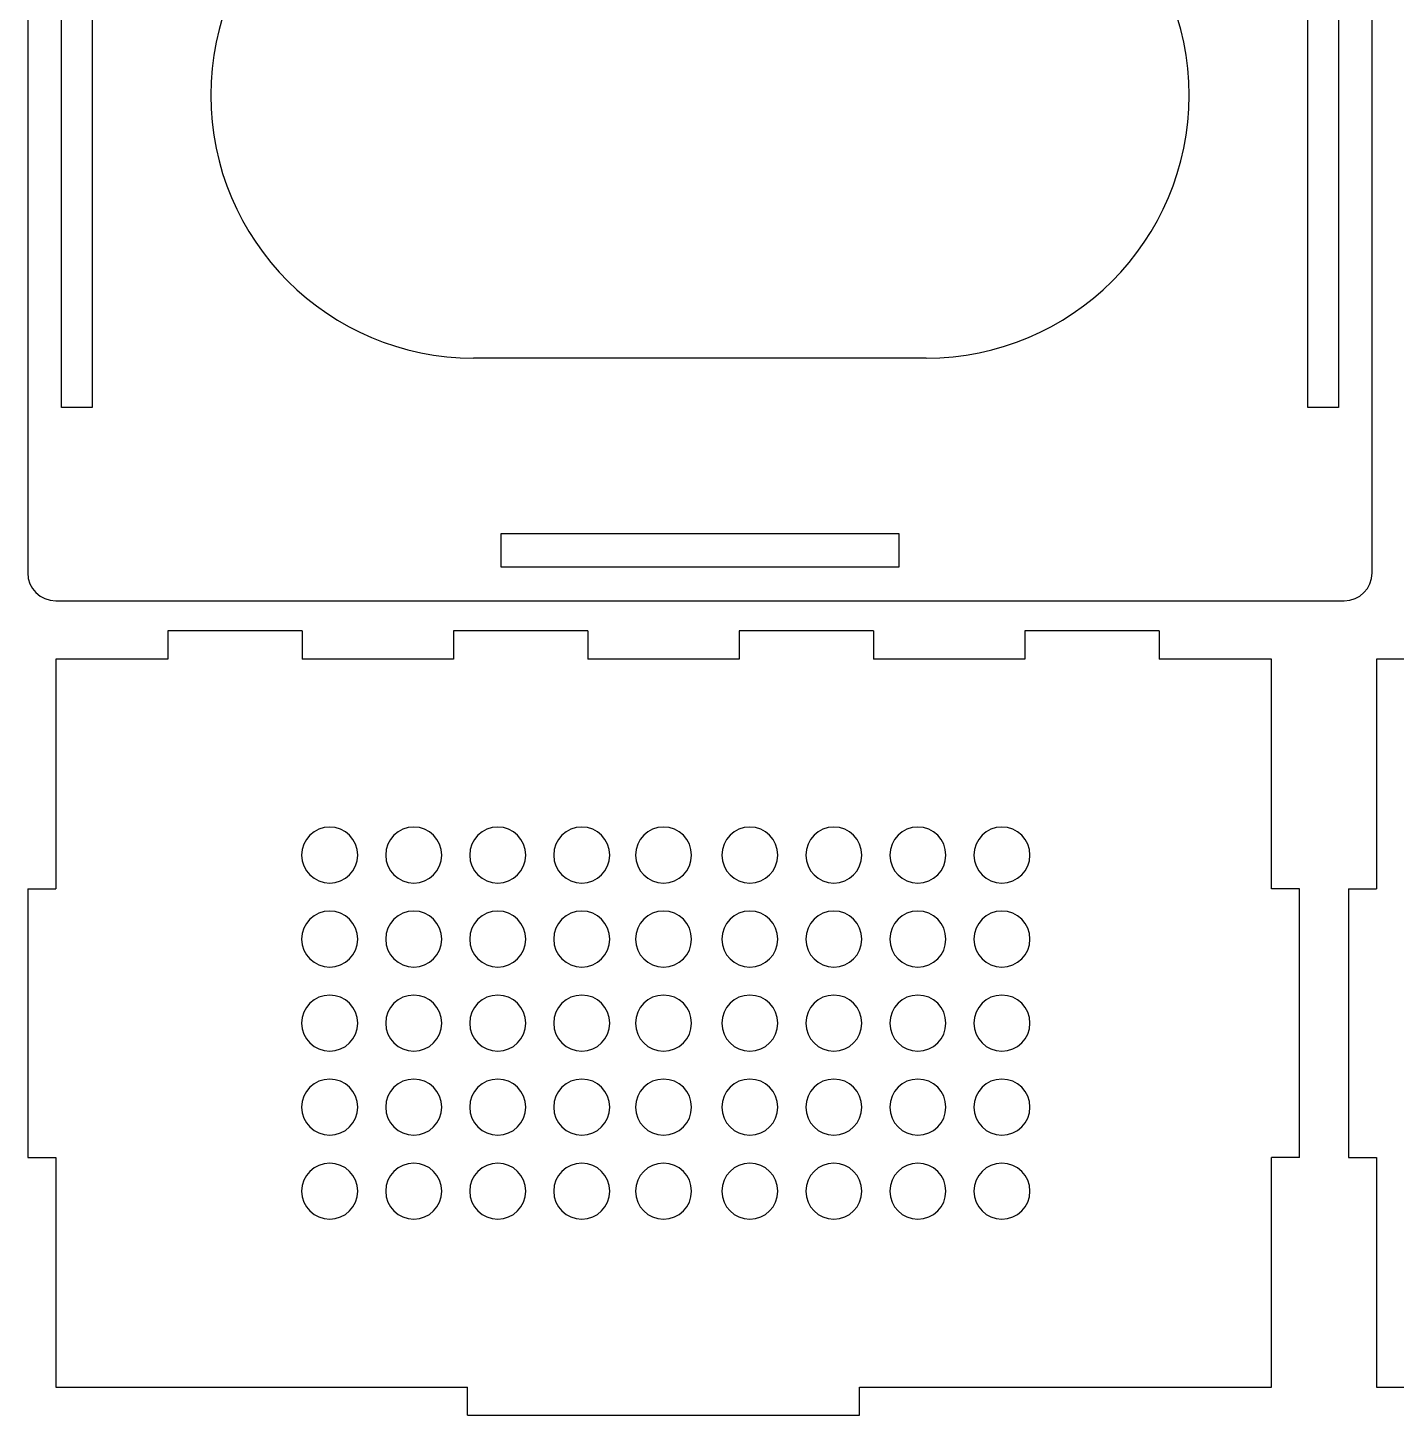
# Model space of a CAD drawing. Header units: millimetres. Extents: x -19 to 1971, y -336 to 654.
# Drawn here: x 939.5 to 1183.8, y 158.4 to 406.1 of the extents above; entities that cross this region are included whole.
import ezdxf

# ---------------------------------------------------------------- set-up
doc = ezdxf.new("R2010")
doc.units = ezdxf.units.MM
doc.header["$MEASUREMENT"] = 0
doc.layers.add('Layer 1', color=7, linetype='Continuous')

# ---------------------------------------------------------------- blocks, each defined once
blk = doc.blocks.new('block 4')
at = {"layer": 'Layer 1', "color": 7, "lineweight": 25, "true_color": 0xffffff}
blk.add_open_spline([(1078.42, 228.44), (1078.42, 231.2), (1080.66, 233.44), (1083.42, 233.44), (1086.19, 233.44), (1088.42, 231.2), (1088.42, 228.44), (1088.42, 225.67), (1086.19, 223.44), (1083.42, 223.44), (1080.66, 223.44), (1078.42, 225.67), (1078.42, 228.44), (1078.42, 228.44), (1078.42, 228.44), (1078.42, 228.44)], degree=3, knots=[0, 0, 0, 0, 1, 1, 1, 2, 2, 2, 3, 3, 3, 4, 4, 4, 5, 5, 5, 5], dxfattribs=at)
blk = doc.blocks.new('block 5')
at = {"layer": 'Layer 1', "color": 7, "lineweight": 25, "true_color": 0xffffff}
blk.add_open_spline([(1063.42, 228.44), (1063.42, 231.2), (1065.66, 233.44), (1068.42, 233.44), (1071.19, 233.44), (1073.42, 231.2), (1073.42, 228.44), (1073.42, 225.67), (1071.19, 223.44), (1068.42, 223.44), (1065.66, 223.44), (1063.42, 225.67), (1063.42, 228.44), (1063.42, 228.44), (1063.42, 228.44), (1063.42, 228.44)], degree=3, knots=[0, 0, 0, 0, 1, 1, 1, 2, 2, 2, 3, 3, 3, 4, 4, 4, 5, 5, 5, 5], dxfattribs=at)
blk = doc.blocks.new('block 6')
at = {"layer": 'Layer 1', "color": 7, "lineweight": 25, "true_color": 0xffffff}
blk.add_open_spline([(1048.02, 228.44), (1048.02, 231.2), (1050.26, 233.44), (1053.02, 233.44), (1055.78, 233.44), (1058.02, 231.2), (1058.02, 228.44), (1058.02, 225.67), (1055.78, 223.44), (1053.02, 223.44), (1050.26, 223.44), (1048.02, 225.67), (1048.02, 228.44), (1048.02, 228.44), (1048.02, 228.44), (1048.02, 228.44)], degree=3, knots=[0, 0, 0, 0, 1, 1, 1, 2, 2, 2, 3, 3, 3, 4, 4, 4, 5, 5, 5, 5], dxfattribs=at)
blk = doc.blocks.new('block 7')
at = {"layer": 'Layer 1', "color": 7, "lineweight": 25, "true_color": 0xffffff}
blk.add_open_spline([(1033.42, 228.44), (1033.42, 231.2), (1035.66, 233.44), (1038.42, 233.44), (1041.19, 233.44), (1043.42, 231.2), (1043.42, 228.44), (1043.42, 225.67), (1041.19, 223.44), (1038.42, 223.44), (1035.66, 223.44), (1033.42, 225.67), (1033.42, 228.44), (1033.42, 228.44), (1033.42, 228.44), (1033.42, 228.44)], degree=3, knots=[0, 0, 0, 0, 1, 1, 1, 2, 2, 2, 3, 3, 3, 4, 4, 4, 5, 5, 5, 5], dxfattribs=at)
blk = doc.blocks.new('block 8')
at = {"layer": 'Layer 1', "color": 7, "lineweight": 25, "true_color": 0xffffff}
blk.add_open_spline([(1108.42, 213.44), (1108.42, 216.2), (1110.66, 218.44), (1113.42, 218.44), (1116.19, 218.44), (1118.42, 216.2), (1118.42, 213.44), (1118.42, 210.67), (1116.19, 208.44), (1113.42, 208.44), (1110.66, 208.44), (1108.42, 210.67), (1108.42, 213.44), (1108.42, 213.44), (1108.42, 213.44), (1108.42, 213.44)], degree=3, knots=[0, 0, 0, 0, 1, 1, 1, 2, 2, 2, 3, 3, 3, 4, 4, 4, 5, 5, 5, 5], dxfattribs=at)
blk = doc.blocks.new('block 9')
at = {"layer": 'Layer 1', "color": 7, "lineweight": 25, "true_color": 0xffffff}
blk.add_open_spline([(988.42, 228.44), (988.42, 231.2), (990.66, 233.44), (993.42, 233.44), (996.19, 233.44), (998.42, 231.2), (998.42, 228.44), (998.42, 225.67), (996.19, 223.44), (993.42, 223.44), (990.66, 223.44), (988.42, 225.67), (988.42, 228.44), (988.42, 228.44), (988.42, 228.44), (988.42, 228.44)], degree=3, knots=[0, 0, 0, 0, 1, 1, 1, 2, 2, 2, 3, 3, 3, 4, 4, 4, 5, 5, 5, 5], dxfattribs=at)
blk = doc.blocks.new('block 10')
at = {"layer": 'Layer 1', "color": 7, "lineweight": 25, "true_color": 0xffffff}
blk.add_open_spline([(1003.42, 228.44), (1003.42, 231.2), (1005.66, 233.44), (1008.42, 233.44), (1011.19, 233.44), (1013.42, 231.2), (1013.42, 228.44), (1013.42, 225.67), (1011.19, 223.44), (1008.42, 223.44), (1005.66, 223.44), (1003.42, 225.67), (1003.42, 228.44), (1003.42, 228.44), (1003.42, 228.44), (1003.42, 228.44)], degree=3, knots=[0, 0, 0, 0, 1, 1, 1, 2, 2, 2, 3, 3, 3, 4, 4, 4, 5, 5, 5, 5], dxfattribs=at)
blk = doc.blocks.new('block 11')
at = {"layer": 'Layer 1', "color": 7, "lineweight": 25, "true_color": 0xffffff}
blk.add_open_spline([(1018.42, 228.44), (1018.42, 231.2), (1020.66, 233.44), (1023.42, 233.44), (1026.19, 233.44), (1028.42, 231.2), (1028.42, 228.44), (1028.42, 225.67), (1026.19, 223.44), (1023.42, 223.44), (1020.66, 223.44), (1018.42, 225.67), (1018.42, 228.44), (1018.42, 228.44), (1018.42, 228.44), (1018.42, 228.44)], degree=3, knots=[0, 0, 0, 0, 1, 1, 1, 2, 2, 2, 3, 3, 3, 4, 4, 4, 5, 5, 5, 5], dxfattribs=at)
blk = doc.blocks.new('block 12')
at = {"layer": 'Layer 1', "color": 7, "lineweight": 25, "true_color": 0xffffff}
blk.add_open_spline([(1063.42, 243.44), (1063.42, 246.2), (1065.66, 248.44), (1068.42, 248.44), (1071.19, 248.44), (1073.42, 246.2), (1073.42, 243.44), (1073.42, 240.67), (1071.19, 238.44), (1068.42, 238.44), (1065.66, 238.44), (1063.42, 240.67), (1063.42, 243.44), (1063.42, 243.44), (1063.42, 243.44), (1063.42, 243.44)], degree=3, knots=[0, 0, 0, 0, 1, 1, 1, 2, 2, 2, 3, 3, 3, 4, 4, 4, 5, 5, 5, 5], dxfattribs=at)
blk = doc.blocks.new('block 13')
at = {"layer": 'Layer 1', "color": 7, "lineweight": 25, "true_color": 0xffffff}
blk.add_open_spline([(1048.02, 243.44), (1048.02, 246.2), (1050.26, 248.44), (1053.02, 248.44), (1055.78, 248.44), (1058.02, 246.2), (1058.02, 243.44), (1058.02, 240.67), (1055.78, 238.44), (1053.02, 238.44), (1050.26, 238.44), (1048.02, 240.67), (1048.02, 243.44), (1048.02, 243.44), (1048.02, 243.44), (1048.02, 243.44)], degree=3, knots=[0, 0, 0, 0, 1, 1, 1, 2, 2, 2, 3, 3, 3, 4, 4, 4, 5, 5, 5, 5], dxfattribs=at)
blk = doc.blocks.new('block 14')
at = {"layer": 'Layer 1', "color": 7, "lineweight": 25, "true_color": 0xffffff}
blk.add_open_spline([(1033.42, 243.44), (1033.42, 246.2), (1035.66, 248.44), (1038.42, 248.44), (1041.19, 248.44), (1043.42, 246.2), (1043.42, 243.44), (1043.42, 240.67), (1041.19, 238.44), (1038.42, 238.44), (1035.66, 238.44), (1033.42, 240.67), (1033.42, 243.44), (1033.42, 243.44), (1033.42, 243.44), (1033.42, 243.44)], degree=3, knots=[0, 0, 0, 0, 1, 1, 1, 2, 2, 2, 3, 3, 3, 4, 4, 4, 5, 5, 5, 5], dxfattribs=at)
blk = doc.blocks.new('block 15')
at = {"layer": 'Layer 1', "color": 7, "lineweight": 25, "true_color": 0xffffff}
blk.add_open_spline([(1018.42, 243.44), (1018.42, 246.2), (1020.66, 248.44), (1023.42, 248.44), (1026.19, 248.44), (1028.42, 246.2), (1028.42, 243.44), (1028.42, 240.67), (1026.19, 238.44), (1023.42, 238.44), (1020.66, 238.44), (1018.42, 240.67), (1018.42, 243.44), (1018.42, 243.44), (1018.42, 243.44), (1018.42, 243.44)], degree=3, knots=[0, 0, 0, 0, 1, 1, 1, 2, 2, 2, 3, 3, 3, 4, 4, 4, 5, 5, 5, 5], dxfattribs=at)
blk = doc.blocks.new('block 16')
at = {"layer": 'Layer 1', "color": 7, "lineweight": 25, "true_color": 0xffffff}
blk.add_open_spline([(1003.42, 243.44), (1003.42, 246.2), (1005.66, 248.44), (1008.42, 248.44), (1011.19, 248.44), (1013.42, 246.2), (1013.42, 243.44), (1013.42, 240.67), (1011.19, 238.44), (1008.42, 238.44), (1005.66, 238.44), (1003.42, 240.67), (1003.42, 243.44), (1003.42, 243.44), (1003.42, 243.44), (1003.42, 243.44)], degree=3, knots=[0, 0, 0, 0, 1, 1, 1, 2, 2, 2, 3, 3, 3, 4, 4, 4, 5, 5, 5, 5], dxfattribs=at)
blk = doc.blocks.new('block 17')
at = {"layer": 'Layer 1', "color": 7, "lineweight": 25, "true_color": 0xffffff}
blk.add_open_spline([(988.42, 243.44), (988.42, 246.2), (990.66, 248.44), (993.42, 248.44), (996.19, 248.44), (998.42, 246.2), (998.42, 243.44), (998.42, 240.67), (996.19, 238.44), (993.42, 238.44), (990.66, 238.44), (988.42, 240.67), (988.42, 243.44), (988.42, 243.44), (988.42, 243.44), (988.42, 243.44)], degree=3, knots=[0, 0, 0, 0, 1, 1, 1, 2, 2, 2, 3, 3, 3, 4, 4, 4, 5, 5, 5, 5], dxfattribs=at)
blk = doc.blocks.new('block 18')
at = {"layer": 'Layer 1', "color": 7, "lineweight": 25, "true_color": 0xffffff}
blk.add_open_spline([(1108.42, 228.44), (1108.42, 231.2), (1110.66, 233.44), (1113.42, 233.44), (1116.19, 233.44), (1118.42, 231.2), (1118.42, 228.44), (1118.42, 225.67), (1116.19, 223.44), (1113.42, 223.44), (1110.66, 223.44), (1108.42, 225.67), (1108.42, 228.44), (1108.42, 228.44), (1108.42, 228.44), (1108.42, 228.44)], degree=3, knots=[0, 0, 0, 0, 1, 1, 1, 2, 2, 2, 3, 3, 3, 4, 4, 4, 5, 5, 5, 5], dxfattribs=at)
blk = doc.blocks.new('block 19')
at = {"layer": 'Layer 1', "color": 7, "lineweight": 25, "true_color": 0xffffff}
blk.add_open_spline([(1093.42, 228.44), (1093.42, 231.2), (1095.66, 233.44), (1098.42, 233.44), (1101.19, 233.44), (1103.42, 231.2), (1103.42, 228.44), (1103.42, 225.67), (1101.19, 223.44), (1098.42, 223.44), (1095.66, 223.44), (1093.42, 225.67), (1093.42, 228.44), (1093.42, 228.44), (1093.42, 228.44), (1093.42, 228.44)], degree=3, knots=[0, 0, 0, 0, 1, 1, 1, 2, 2, 2, 3, 3, 3, 4, 4, 4, 5, 5, 5, 5], dxfattribs=at)
blk = doc.blocks.new('block 20')
at = {"layer": 'Layer 1', "color": 7, "lineweight": 25, "true_color": 0xffffff}
blk.add_open_spline([(1093.42, 213.44), (1093.42, 216.2), (1095.66, 218.44), (1098.42, 218.44), (1101.19, 218.44), (1103.42, 216.2), (1103.42, 213.44), (1103.42, 210.67), (1101.19, 208.44), (1098.42, 208.44), (1095.66, 208.44), (1093.42, 210.67), (1093.42, 213.44), (1093.42, 213.44), (1093.42, 213.44), (1093.42, 213.44)], degree=3, knots=[0, 0, 0, 0, 1, 1, 1, 2, 2, 2, 3, 3, 3, 4, 4, 4, 5, 5, 5, 5], dxfattribs=at)
blk = doc.blocks.new('block 21')
at = {"layer": 'Layer 1', "color": 7, "lineweight": 25, "true_color": 0xffffff}
blk.add_open_spline([(1078.42, 213.44), (1078.42, 216.2), (1080.66, 218.44), (1083.42, 218.44), (1086.19, 218.44), (1088.42, 216.2), (1088.42, 213.44), (1088.42, 210.67), (1086.19, 208.44), (1083.42, 208.44), (1080.66, 208.44), (1078.42, 210.67), (1078.42, 213.44), (1078.42, 213.44), (1078.42, 213.44), (1078.42, 213.44)], degree=3, knots=[0, 0, 0, 0, 1, 1, 1, 2, 2, 2, 3, 3, 3, 4, 4, 4, 5, 5, 5, 5], dxfattribs=at)
blk = doc.blocks.new('block 22')
at = {"layer": 'Layer 1', "color": 7, "lineweight": 25, "true_color": 0xffffff}
blk.add_open_spline([(1063.42, 213.44), (1063.42, 216.2), (1065.66, 218.44), (1068.42, 218.44), (1071.19, 218.44), (1073.42, 216.2), (1073.42, 213.44), (1073.42, 210.67), (1071.19, 208.44), (1068.42, 208.44), (1065.66, 208.44), (1063.42, 210.67), (1063.42, 213.44), (1063.42, 213.44), (1063.42, 213.44), (1063.42, 213.44)], degree=3, knots=[0, 0, 0, 0, 1, 1, 1, 2, 2, 2, 3, 3, 3, 4, 4, 4, 5, 5, 5, 5], dxfattribs=at)
blk = doc.blocks.new('block 23')
at = {"layer": 'Layer 1', "color": 7, "lineweight": 25, "true_color": 0xffffff}
blk.add_open_spline([(1048.02, 213.44), (1048.02, 216.2), (1050.26, 218.44), (1053.02, 218.44), (1055.78, 218.44), (1058.02, 216.2), (1058.02, 213.44), (1058.02, 210.67), (1055.78, 208.44), (1053.02, 208.44), (1050.26, 208.44), (1048.02, 210.67), (1048.02, 213.44), (1048.02, 213.44), (1048.02, 213.44), (1048.02, 213.44)], degree=3, knots=[0, 0, 0, 0, 1, 1, 1, 2, 2, 2, 3, 3, 3, 4, 4, 4, 5, 5, 5, 5], dxfattribs=at)
blk = doc.blocks.new('block 24')
at = {"layer": 'Layer 1', "color": 7, "lineweight": 25, "true_color": 0xffffff}
blk.add_open_spline([(1033.42, 213.44), (1033.42, 216.2), (1035.66, 218.44), (1038.42, 218.44), (1041.19, 218.44), (1043.42, 216.2), (1043.42, 213.44), (1043.42, 210.67), (1041.19, 208.44), (1038.42, 208.44), (1035.66, 208.44), (1033.42, 210.67), (1033.42, 213.44), (1033.42, 213.44), (1033.42, 213.44), (1033.42, 213.44)], degree=3, knots=[0, 0, 0, 0, 1, 1, 1, 2, 2, 2, 3, 3, 3, 4, 4, 4, 5, 5, 5, 5], dxfattribs=at)
blk = doc.blocks.new('block 25')
at = {"layer": 'Layer 1', "color": 7, "lineweight": 25, "true_color": 0xffffff}
blk.add_open_spline([(1018.42, 213.44), (1018.42, 216.2), (1020.66, 218.44), (1023.42, 218.44), (1026.19, 218.44), (1028.42, 216.2), (1028.42, 213.44), (1028.42, 210.67), (1026.19, 208.44), (1023.42, 208.44), (1020.66, 208.44), (1018.42, 210.67), (1018.42, 213.44), (1018.42, 213.44), (1018.42, 213.44), (1018.42, 213.44)], degree=3, knots=[0, 0, 0, 0, 1, 1, 1, 2, 2, 2, 3, 3, 3, 4, 4, 4, 5, 5, 5, 5], dxfattribs=at)
blk = doc.blocks.new('block 26')
at = {"layer": 'Layer 1', "color": 7, "lineweight": 25, "true_color": 0xffffff}
blk.add_open_spline([(1003.42, 213.44), (1003.42, 216.2), (1005.66, 218.44), (1008.42, 218.44), (1011.19, 218.44), (1013.42, 216.2), (1013.42, 213.44), (1013.42, 210.67), (1011.19, 208.44), (1008.42, 208.44), (1005.66, 208.44), (1003.42, 210.67), (1003.42, 213.44), (1003.42, 213.44), (1003.42, 213.44), (1003.42, 213.44)], degree=3, knots=[0, 0, 0, 0, 1, 1, 1, 2, 2, 2, 3, 3, 3, 4, 4, 4, 5, 5, 5, 5], dxfattribs=at)
blk = doc.blocks.new('block 27')
at = {"layer": 'Layer 1', "color": 7, "lineweight": 25, "true_color": 0xffffff}
blk.add_open_spline([(988.42, 213.44), (988.42, 216.2), (990.66, 218.44), (993.42, 218.44), (996.19, 218.44), (998.42, 216.2), (998.42, 213.44), (998.42, 210.67), (996.19, 208.44), (993.42, 208.44), (990.66, 208.44), (988.42, 210.67), (988.42, 213.44), (988.42, 213.44), (988.42, 213.44), (988.42, 213.44)], degree=3, knots=[0, 0, 0, 0, 1, 1, 1, 2, 2, 2, 3, 3, 3, 4, 4, 4, 5, 5, 5, 5], dxfattribs=at)
blk = doc.blocks.new('block 28')
at = {"layer": 'Layer 1', "color": 7, "lineweight": 25, "true_color": 0xffffff}
blk.add_open_spline([(1108.42, 198.44), (1108.42, 201.2), (1110.66, 203.44), (1113.42, 203.44), (1116.19, 203.44), (1118.42, 201.2), (1118.42, 198.44), (1118.42, 195.67), (1116.19, 193.44), (1113.42, 193.44), (1110.66, 193.44), (1108.42, 195.67), (1108.42, 198.44), (1108.42, 198.44), (1108.42, 198.44), (1108.42, 198.44)], degree=3, knots=[0, 0, 0, 0, 1, 1, 1, 2, 2, 2, 3, 3, 3, 4, 4, 4, 5, 5, 5, 5], dxfattribs=at)
blk = doc.blocks.new('block 29')
at = {"layer": 'Layer 1', "color": 7, "lineweight": 25, "true_color": 0xffffff}
blk.add_open_spline([(1093.42, 198.44), (1093.42, 201.2), (1095.66, 203.44), (1098.42, 203.44), (1101.19, 203.44), (1103.42, 201.2), (1103.42, 198.44), (1103.42, 195.67), (1101.19, 193.44), (1098.42, 193.44), (1095.66, 193.44), (1093.42, 195.67), (1093.42, 198.44), (1093.42, 198.44), (1093.42, 198.44), (1093.42, 198.44)], degree=3, knots=[0, 0, 0, 0, 1, 1, 1, 2, 2, 2, 3, 3, 3, 4, 4, 4, 5, 5, 5, 5], dxfattribs=at)
blk = doc.blocks.new('block 30')
at = {"layer": 'Layer 1', "color": 7, "lineweight": 25, "true_color": 0xffffff}
blk.add_open_spline([(1078.42, 198.44), (1078.42, 201.2), (1080.66, 203.44), (1083.42, 203.44), (1086.19, 203.44), (1088.42, 201.2), (1088.42, 198.44), (1088.42, 195.67), (1086.19, 193.44), (1083.42, 193.44), (1080.66, 193.44), (1078.42, 195.67), (1078.42, 198.44), (1078.42, 198.44), (1078.42, 198.44), (1078.42, 198.44)], degree=3, knots=[0, 0, 0, 0, 1, 1, 1, 2, 2, 2, 3, 3, 3, 4, 4, 4, 5, 5, 5, 5], dxfattribs=at)
blk = doc.blocks.new('block 31')
at = {"layer": 'Layer 1', "color": 7, "lineweight": 25, "true_color": 0xffffff}
blk.add_open_spline([(1063.42, 198.44), (1063.42, 201.2), (1065.66, 203.44), (1068.42, 203.44), (1071.19, 203.44), (1073.42, 201.2), (1073.42, 198.44), (1073.42, 195.67), (1071.19, 193.44), (1068.42, 193.44), (1065.66, 193.44), (1063.42, 195.67), (1063.42, 198.44), (1063.42, 198.44), (1063.42, 198.44), (1063.42, 198.44)], degree=3, knots=[0, 0, 0, 0, 1, 1, 1, 2, 2, 2, 3, 3, 3, 4, 4, 4, 5, 5, 5, 5], dxfattribs=at)
blk = doc.blocks.new('block 32')
at = {"layer": 'Layer 1', "color": 7, "lineweight": 25, "true_color": 0xffffff}
blk.add_open_spline([(1048.02, 198.44), (1048.02, 201.2), (1050.26, 203.44), (1053.02, 203.44), (1055.78, 203.44), (1058.02, 201.2), (1058.02, 198.44), (1058.02, 195.67), (1055.78, 193.44), (1053.02, 193.44), (1050.26, 193.44), (1048.02, 195.67), (1048.02, 198.44), (1048.02, 198.44), (1048.02, 198.44), (1048.02, 198.44)], degree=3, knots=[0, 0, 0, 0, 1, 1, 1, 2, 2, 2, 3, 3, 3, 4, 4, 4, 5, 5, 5, 5], dxfattribs=at)
blk = doc.blocks.new('block 33')
at = {"layer": 'Layer 1', "color": 7, "lineweight": 25, "true_color": 0xffffff}
blk.add_open_spline([(1033.42, 198.44), (1033.42, 201.2), (1035.66, 203.44), (1038.42, 203.44), (1041.19, 203.44), (1043.42, 201.2), (1043.42, 198.44), (1043.42, 195.67), (1041.19, 193.44), (1038.42, 193.44), (1035.66, 193.44), (1033.42, 195.67), (1033.42, 198.44), (1033.42, 198.44), (1033.42, 198.44), (1033.42, 198.44)], degree=3, knots=[0, 0, 0, 0, 1, 1, 1, 2, 2, 2, 3, 3, 3, 4, 4, 4, 5, 5, 5, 5], dxfattribs=at)
blk = doc.blocks.new('block 34')
at = {"layer": 'Layer 1', "color": 7, "lineweight": 25, "true_color": 0xffffff}
blk.add_open_spline([(1018.42, 198.44), (1018.42, 201.2), (1020.66, 203.44), (1023.42, 203.44), (1026.19, 203.44), (1028.42, 201.2), (1028.42, 198.44), (1028.42, 195.67), (1026.19, 193.44), (1023.42, 193.44), (1020.66, 193.44), (1018.42, 195.67), (1018.42, 198.44), (1018.42, 198.44), (1018.42, 198.44), (1018.42, 198.44)], degree=3, knots=[0, 0, 0, 0, 1, 1, 1, 2, 2, 2, 3, 3, 3, 4, 4, 4, 5, 5, 5, 5], dxfattribs=at)
blk = doc.blocks.new('block 35')
at = {"layer": 'Layer 1', "color": 7, "lineweight": 25, "true_color": 0xffffff}
blk.add_open_spline([(1003.42, 198.44), (1003.42, 201.2), (1005.66, 203.44), (1008.42, 203.44), (1011.19, 203.44), (1013.42, 201.2), (1013.42, 198.44), (1013.42, 195.67), (1011.19, 193.44), (1008.42, 193.44), (1005.66, 193.44), (1003.42, 195.67), (1003.42, 198.44), (1003.42, 198.44), (1003.42, 198.44), (1003.42, 198.44)], degree=3, knots=[0, 0, 0, 0, 1, 1, 1, 2, 2, 2, 3, 3, 3, 4, 4, 4, 5, 5, 5, 5], dxfattribs=at)
blk = doc.blocks.new('block 36')
at = {"layer": 'Layer 1', "color": 7, "lineweight": 25, "true_color": 0xffffff}
blk.add_open_spline([(1108.42, 258.44), (1108.42, 261.2), (1110.66, 263.44), (1113.42, 263.44), (1116.19, 263.44), (1118.42, 261.2), (1118.42, 258.44), (1118.42, 255.67), (1116.19, 253.44), (1113.42, 253.44), (1110.66, 253.44), (1108.42, 255.67), (1108.42, 258.44), (1108.42, 258.44), (1108.42, 258.44), (1108.42, 258.44)], degree=3, knots=[0, 0, 0, 0, 1, 1, 1, 2, 2, 2, 3, 3, 3, 4, 4, 4, 5, 5, 5, 5], dxfattribs=at)
blk = doc.blocks.new('block 37')
at = {"layer": 'Layer 1', "color": 7, "lineweight": 25, "true_color": 0xffffff}
blk.add_open_spline([(1093.42, 258.44), (1093.42, 261.2), (1095.66, 263.44), (1098.42, 263.44), (1101.19, 263.44), (1103.42, 261.2), (1103.42, 258.44), (1103.42, 255.67), (1101.19, 253.44), (1098.42, 253.44), (1095.66, 253.44), (1093.42, 255.67), (1093.42, 258.44), (1093.42, 258.44), (1093.42, 258.44), (1093.42, 258.44)], degree=3, knots=[0, 0, 0, 0, 1, 1, 1, 2, 2, 2, 3, 3, 3, 4, 4, 4, 5, 5, 5, 5], dxfattribs=at)
blk = doc.blocks.new('block 38')
at = {"layer": 'Layer 1', "color": 7, "lineweight": 25, "true_color": 0xffffff}
blk.add_open_spline([(1078.42, 258.44), (1078.42, 261.2), (1080.66, 263.44), (1083.42, 263.44), (1086.19, 263.44), (1088.42, 261.2), (1088.42, 258.44), (1088.42, 255.67), (1086.19, 253.44), (1083.42, 253.44), (1080.66, 253.44), (1078.42, 255.67), (1078.42, 258.44), (1078.42, 258.44), (1078.42, 258.44), (1078.42, 258.44)], degree=3, knots=[0, 0, 0, 0, 1, 1, 1, 2, 2, 2, 3, 3, 3, 4, 4, 4, 5, 5, 5, 5], dxfattribs=at)
blk = doc.blocks.new('block 39')
at = {"layer": 'Layer 1', "color": 7, "lineweight": 25, "true_color": 0xffffff}
blk.add_open_spline([(1063.42, 258.44), (1063.42, 261.2), (1065.66, 263.44), (1068.42, 263.44), (1071.19, 263.44), (1073.42, 261.2), (1073.42, 258.44), (1073.42, 255.67), (1071.19, 253.44), (1068.42, 253.44), (1065.66, 253.44), (1063.42, 255.67), (1063.42, 258.44), (1063.42, 258.44), (1063.42, 258.44), (1063.42, 258.44)], degree=3, knots=[0, 0, 0, 0, 1, 1, 1, 2, 2, 2, 3, 3, 3, 4, 4, 4, 5, 5, 5, 5], dxfattribs=at)
blk = doc.blocks.new('block 40')
at = {"layer": 'Layer 1', "color": 7, "lineweight": 25, "true_color": 0xffffff}
blk.add_open_spline([(988.42, 258.44), (988.42, 261.2), (990.66, 263.44), (993.42, 263.44), (996.19, 263.44), (998.42, 261.2), (998.42, 258.44), (998.42, 255.67), (996.19, 253.44), (993.42, 253.44), (990.66, 253.44), (988.42, 255.67), (988.42, 258.44), (988.42, 258.44), (988.42, 258.44), (988.42, 258.44)], degree=3, knots=[0, 0, 0, 0, 1, 1, 1, 2, 2, 2, 3, 3, 3, 4, 4, 4, 5, 5, 5, 5], dxfattribs=at)
blk = doc.blocks.new('block 41')
at = {"layer": 'Layer 1', "color": 7, "lineweight": 25, "true_color": 0xffffff}
blk.add_open_spline([(1108.42, 243.44), (1108.42, 246.2), (1110.66, 248.44), (1113.42, 248.44), (1116.19, 248.44), (1118.42, 246.2), (1118.42, 243.44), (1118.42, 240.67), (1116.19, 238.44), (1113.42, 238.44), (1110.66, 238.44), (1108.42, 240.67), (1108.42, 243.44), (1108.42, 243.44), (1108.42, 243.44), (1108.42, 243.44)], degree=3, knots=[0, 0, 0, 0, 1, 1, 1, 2, 2, 2, 3, 3, 3, 4, 4, 4, 5, 5, 5, 5], dxfattribs=at)
blk = doc.blocks.new('block 42')
at = {"layer": 'Layer 1', "color": 7, "lineweight": 25, "true_color": 0xffffff}
blk.add_open_spline([(1093.42, 243.44), (1093.42, 246.2), (1095.66, 248.44), (1098.42, 248.44), (1101.19, 248.44), (1103.42, 246.2), (1103.42, 243.44), (1103.42, 240.67), (1101.19, 238.44), (1098.42, 238.44), (1095.66, 238.44), (1093.42, 240.67), (1093.42, 243.44), (1093.42, 243.44), (1093.42, 243.44), (1093.42, 243.44)], degree=3, knots=[0, 0, 0, 0, 1, 1, 1, 2, 2, 2, 3, 3, 3, 4, 4, 4, 5, 5, 5, 5], dxfattribs=at)
blk = doc.blocks.new('block 43')
at = {"layer": 'Layer 1', "color": 7, "lineweight": 25, "true_color": 0xffffff}
blk.add_open_spline([(1078.42, 243.44), (1078.42, 246.2), (1080.66, 248.44), (1083.42, 248.44), (1086.19, 248.44), (1088.42, 246.2), (1088.42, 243.44), (1088.42, 240.67), (1086.19, 238.44), (1083.42, 238.44), (1080.66, 238.44), (1078.42, 240.67), (1078.42, 243.44), (1078.42, 243.44), (1078.42, 243.44), (1078.42, 243.44)], degree=3, knots=[0, 0, 0, 0, 1, 1, 1, 2, 2, 2, 3, 3, 3, 4, 4, 4, 5, 5, 5, 5], dxfattribs=at)
blk = doc.blocks.new('block 44')
at = {"layer": 'Layer 1', "color": 7, "lineweight": 25, "true_color": 0xffffff}
blk.add_open_spline([(1003.42, 258.44), (1003.42, 261.2), (1005.66, 263.44), (1008.42, 263.44), (1011.19, 263.44), (1013.42, 261.2), (1013.42, 258.44), (1013.42, 255.67), (1011.19, 253.44), (1008.42, 253.44), (1005.66, 253.44), (1003.42, 255.67), (1003.42, 258.44), (1003.42, 258.44), (1003.42, 258.44), (1003.42, 258.44)], degree=3, knots=[0, 0, 0, 0, 1, 1, 1, 2, 2, 2, 3, 3, 3, 4, 4, 4, 5, 5, 5, 5], dxfattribs=at)
blk = doc.blocks.new('block 45')
at = {"layer": 'Layer 1', "color": 7, "lineweight": 25, "true_color": 0xffffff}
blk.add_open_spline([(1018.42, 258.44), (1018.42, 261.2), (1020.66, 263.44), (1023.42, 263.44), (1026.19, 263.44), (1028.42, 261.2), (1028.42, 258.44), (1028.42, 255.67), (1026.19, 253.44), (1023.42, 253.44), (1020.66, 253.44), (1018.42, 255.67), (1018.42, 258.44), (1018.42, 258.44), (1018.42, 258.44), (1018.42, 258.44)], degree=3, knots=[0, 0, 0, 0, 1, 1, 1, 2, 2, 2, 3, 3, 3, 4, 4, 4, 5, 5, 5, 5], dxfattribs=at)
blk = doc.blocks.new('block 46')
at = {"layer": 'Layer 1', "color": 7, "lineweight": 25, "true_color": 0xffffff}
blk.add_open_spline([(1033.42, 258.44), (1033.42, 261.2), (1035.66, 263.44), (1038.42, 263.44), (1041.19, 263.44), (1043.42, 261.2), (1043.42, 258.44), (1043.42, 255.67), (1041.19, 253.44), (1038.42, 253.44), (1035.66, 253.44), (1033.42, 255.67), (1033.42, 258.44), (1033.42, 258.44), (1033.42, 258.44), (1033.42, 258.44)], degree=3, knots=[0, 0, 0, 0, 1, 1, 1, 2, 2, 2, 3, 3, 3, 4, 4, 4, 5, 5, 5, 5], dxfattribs=at)
blk = doc.blocks.new('block 47')
at = {"layer": 'Layer 1', "color": 7, "lineweight": 25, "true_color": 0xffffff}
blk.add_open_spline([(1048.02, 258.44), (1048.02, 261.2), (1050.26, 263.44), (1053.02, 263.44), (1055.78, 263.44), (1058.02, 261.2), (1058.02, 258.44), (1058.02, 255.67), (1055.78, 253.44), (1053.02, 253.44), (1050.26, 253.44), (1048.02, 255.67), (1048.02, 258.44), (1048.02, 258.44), (1048.02, 258.44), (1048.02, 258.44)], degree=3, knots=[0, 0, 0, 0, 1, 1, 1, 2, 2, 2, 3, 3, 3, 4, 4, 4, 5, 5, 5, 5], dxfattribs=at)
blk = doc.blocks.new('block 48')
at = {"layer": 'Layer 1', "color": 7, "lineweight": 25, "true_color": 0xffffff}
blk.add_open_spline([(988.42, 198.44), (988.42, 201.2), (990.66, 203.44), (993.42, 203.44), (996.19, 203.44), (998.42, 201.2), (998.42, 198.44), (998.42, 195.67), (996.19, 193.44), (993.42, 193.44), (990.66, 193.44), (988.42, 195.67), (988.42, 198.44), (988.42, 198.44), (988.42, 198.44), (988.42, 198.44)], degree=3, knots=[0, 0, 0, 0, 1, 1, 1, 2, 2, 2, 3, 3, 3, 4, 4, 4, 5, 5, 5, 5], dxfattribs=at)
blk = doc.blocks.new('block 49')
at = {"layer": 'Layer 1', "color": 7, "lineweight": 25, "true_color": 0xffffff}
blk.add_lwpolyline([(944.52, 293.44), (944.52, 252.44)], dxfattribs=at)
blk = doc.blocks.new('block 50')
at = {"layer": 'Layer 1', "color": 7, "lineweight": 25, "true_color": 0xffffff}
blk.add_lwpolyline([(964.52, 293.44), (944.52, 293.44)], dxfattribs=at)
blk = doc.blocks.new('block 51')
at = {"layer": 'Layer 1', "color": 7, "lineweight": 25, "true_color": 0xffffff}
blk.add_lwpolyline([(964.52, 298.44), (964.52, 293.44)], dxfattribs=at)
blk = doc.blocks.new('block 52')
at = {"layer": 'Layer 1', "color": 7, "lineweight": 25, "true_color": 0xffffff}
blk.add_lwpolyline([(988.52, 298.44), (964.52, 298.44)], dxfattribs=at)
blk = doc.blocks.new('block 53')
at = {"layer": 'Layer 1', "color": 7, "lineweight": 25, "true_color": 0xffffff}
blk.add_lwpolyline([(988.52, 298.44), (988.52, 293.44)], dxfattribs=at)
blk = doc.blocks.new('block 54')
at = {"layer": 'Layer 1', "color": 7, "lineweight": 25, "true_color": 0xffffff}
blk.add_lwpolyline([(1015.52, 293.44), (988.52, 293.44)], dxfattribs=at)
blk = doc.blocks.new('block 55')
at = {"layer": 'Layer 1', "color": 7, "lineweight": 25, "true_color": 0xffffff}
blk.add_lwpolyline([(1015.52, 298.44), (1015.52, 293.44)], dxfattribs=at)
blk = doc.blocks.new('block 56')
at = {"layer": 'Layer 1', "color": 7, "lineweight": 25, "true_color": 0xffffff}
blk.add_lwpolyline([(1039.52, 298.44), (1015.52, 298.44)], dxfattribs=at)
blk = doc.blocks.new('block 57')
at = {"layer": 'Layer 1', "color": 7, "lineweight": 25, "true_color": 0xffffff}
blk.add_lwpolyline([(1039.52, 298.44), (1039.52, 293.44)], dxfattribs=at)
blk = doc.blocks.new('block 58')
at = {"layer": 'Layer 1', "color": 7, "lineweight": 25, "true_color": 0xffffff}
blk.add_lwpolyline([(1066.52, 293.44), (1039.52, 293.44)], dxfattribs=at)
blk = doc.blocks.new('block 59')
at = {"layer": 'Layer 1', "color": 7, "lineweight": 25, "true_color": 0xffffff}
blk.add_lwpolyline([(1066.52, 298.44), (1066.52, 293.44)], dxfattribs=at)
blk = doc.blocks.new('block 60')
at = {"layer": 'Layer 1', "color": 7, "lineweight": 25, "true_color": 0xffffff}
blk.add_lwpolyline([(1090.52, 298.44), (1066.52, 298.44)], dxfattribs=at)
blk = doc.blocks.new('block 61')
at = {"layer": 'Layer 1', "color": 7, "lineweight": 25, "true_color": 0xffffff}
blk.add_lwpolyline([(1090.52, 298.44), (1090.52, 293.44)], dxfattribs=at)
blk = doc.blocks.new('block 62')
at = {"layer": 'Layer 1', "color": 7, "lineweight": 25, "true_color": 0xffffff}
blk.add_lwpolyline([(1117.52, 293.44), (1090.52, 293.44)], dxfattribs=at)
blk = doc.blocks.new('block 63')
at = {"layer": 'Layer 1', "color": 7, "lineweight": 25, "true_color": 0xffffff}
blk.add_lwpolyline([(1117.52, 298.44), (1117.52, 293.44)], dxfattribs=at)
blk = doc.blocks.new('block 64')
at = {"layer": 'Layer 1', "color": 7, "lineweight": 25, "true_color": 0xffffff}
blk.add_lwpolyline([(1141.52, 298.44), (1117.52, 298.44)], dxfattribs=at)
blk = doc.blocks.new('block 65')
at = {"layer": 'Layer 1', "color": 7, "lineweight": 25, "true_color": 0xffffff}
blk.add_lwpolyline([(1141.52, 298.44), (1141.52, 293.44)], dxfattribs=at)
blk = doc.blocks.new('block 66')
at = {"layer": 'Layer 1', "color": 7, "lineweight": 25, "true_color": 0xffffff}
blk.add_lwpolyline([(1161.52, 293.44), (1141.52, 293.44)], dxfattribs=at)
blk = doc.blocks.new('block 67')
at = {"layer": 'Layer 1', "color": 7, "lineweight": 25, "true_color": 0xffffff}
blk.add_lwpolyline([(1161.52, 252.44), (1161.52, 293.44)], dxfattribs=at)
blk = doc.blocks.new('block 68')
at = {"layer": 'Layer 1', "color": 7, "lineweight": 25, "true_color": 0xffffff}
blk.add_lwpolyline([(1166.52, 252.44), (1161.52, 252.44)], dxfattribs=at)
blk = doc.blocks.new('block 69')
at = {"layer": 'Layer 1', "color": 7, "lineweight": 25, "true_color": 0xffffff}
blk.add_lwpolyline([(1166.52, 204.44), (1166.52, 252.44)], dxfattribs=at)
blk = doc.blocks.new('block 70')
at = {"layer": 'Layer 1', "color": 7, "lineweight": 25, "true_color": 0xffffff}
blk.add_lwpolyline([(1166.52, 204.44), (1161.52, 204.44)], dxfattribs=at)
blk = doc.blocks.new('block 71')
at = {"layer": 'Layer 1', "color": 7, "lineweight": 25, "true_color": 0xffffff}
blk.add_lwpolyline([(1161.52, 163.44), (1161.52, 204.44)], dxfattribs=at)
blk = doc.blocks.new('block 72')
at = {"layer": 'Layer 1', "color": 7, "lineweight": 25, "true_color": 0xffffff}
blk.add_lwpolyline([(1088.02, 163.44), (1161.52, 163.44)], dxfattribs=at)
blk = doc.blocks.new('block 73')
at = {"layer": 'Layer 1', "color": 7, "lineweight": 25, "true_color": 0xffffff}
blk.add_lwpolyline([(1088.02, 158.44), (1088.02, 163.44)], dxfattribs=at)
blk = doc.blocks.new('block 74')
at = {"layer": 'Layer 1', "color": 7, "lineweight": 25, "true_color": 0xffffff}
blk.add_lwpolyline([(1018.02, 158.44), (1088.02, 158.44)], dxfattribs=at)
blk = doc.blocks.new('block 75')
at = {"layer": 'Layer 1', "color": 7, "lineweight": 25, "true_color": 0xffffff}
blk.add_lwpolyline([(1018.02, 158.44), (1018.02, 163.44)], dxfattribs=at)
blk = doc.blocks.new('block 76')
at = {"layer": 'Layer 1', "color": 7, "lineweight": 25, "true_color": 0xffffff}
blk.add_lwpolyline([(944.52, 163.44), (1018.02, 163.44)], dxfattribs=at)
blk = doc.blocks.new('block 77')
at = {"layer": 'Layer 1', "color": 7, "lineweight": 25, "true_color": 0xffffff}
blk.add_lwpolyline([(944.52, 204.44), (944.52, 163.44)], dxfattribs=at)
blk = doc.blocks.new('block 78')
at = {"layer": 'Layer 1', "color": 7, "lineweight": 25, "true_color": 0xffffff}
blk.add_lwpolyline([(939.52, 204.44), (944.52, 204.44)], dxfattribs=at)
blk = doc.blocks.new('block 79')
at = {"layer": 'Layer 1', "color": 7, "lineweight": 25, "true_color": 0xffffff}
blk.add_lwpolyline([(939.52, 252.44), (939.52, 204.44)], dxfattribs=at)
blk = doc.blocks.new('block 80')
at = {"layer": 'Layer 1', "color": 7, "lineweight": 25, "true_color": 0xffffff}
blk.add_lwpolyline([(939.52, 252.44), (944.52, 252.44)], dxfattribs=at)
blk = doc.blocks.new('block 3')
at = {"layer": 'Layer 1'}
for name in ['block 51', 'block 52', 'block 53', 'block 55', 'block 56', 'block 57', 'block 59', 'block 60', 'block 61', 'block 63', 'block 64', 'block 65', 'block 49', 'block 50', 'block 54', 'block 58', 'block 62', 'block 66', 'block 67', 'block 40', 'block 44', 'block 45', 'block 46', 'block 47', 'block 39', 'block 38', 'block 37', 'block 36', 'block 79', 'block 80', 'block 68', 'block 69', 'block 17', 'block 16', 'block 15', 'block 14', 'block 13', 'block 12', 'block 43', 'block 42', 'block 41', 'block 9', 'block 10', 'block 11', 'block 7', 'block 6', 'block 5', 'block 4', 'block 19', 'block 18', 'block 27', 'block 26', 'block 25', 'block 24', 'block 23', 'block 22', 'block 21', 'block 20', 'block 8', 'block 78', 'block 77', 'block 48', 'block 35', 'block 34', 'block 33', 'block 32', 'block 31', 'block 30', 'block 29', 'block 28', 'block 70', 'block 71', 'block 76', 'block 75', 'block 72', 'block 73', 'block 74']:
    blk.add_blockref(name, (0, 0), dxfattribs=at)
blk = doc.blocks.new('block 171')
at = {"layer": 'Layer 1', "color": 7, "lineweight": 25, "true_color": 0xffffff}
blk.add_open_spline([(1099.92, 347.15), (1125.84, 347.15), (1146.84, 368.16), (1146.84, 394.07), (1146.84, 419.99), (1125.84, 440.99), (1099.92, 440.99)], degree=3, knots=[0, 0, 0, 0, 1, 1, 1, 2, 2, 2, 2], dxfattribs=at)
blk = doc.blocks.new('block 173')
at = {"layer": 'Layer 1', "color": 7, "lineweight": 25, "true_color": 0xffffff}
blk.add_open_spline([(1019.12, 440.99), (993.21, 440.99), (972.2, 419.99), (972.2, 394.07), (972.2, 368.16), (993.21, 347.15), (1019.12, 347.15)], degree=3, knots=[0, 0, 0, 0, 1, 1, 1, 2, 2, 2, 2], dxfattribs=at)
blk = doc.blocks.new('block 174')
at = {"layer": 'Layer 1', "color": 7, "lineweight": 25, "true_color": 0xffffff}
blk.add_lwpolyline([(1099.92, 347.15), (1019.12, 347.15)], dxfattribs=at)
blk = doc.blocks.new('block 188')
at = {"layer": 'Layer 1', "color": 7, "lineweight": 25, "true_color": 0xffffff}
blk.add_lwpolyline([(1168.02, 338.32), (1168.02, 409.32)], dxfattribs=at)
blk = doc.blocks.new('block 189')
at = {"layer": 'Layer 1', "color": 7, "lineweight": 25, "true_color": 0xffffff}
blk.add_lwpolyline([(1173.52, 338.32), (1168.02, 338.32)], dxfattribs=at)
blk = doc.blocks.new('block 190')
at = {"layer": 'Layer 1', "color": 7, "lineweight": 25, "true_color": 0xffffff}
blk.add_lwpolyline([(1173.52, 409.32), (1173.52, 338.32)], dxfattribs=at)
blk = doc.blocks.new('block 199')
at = {"layer": 'Layer 1', "color": 7, "lineweight": 25, "true_color": 0xffffff}
blk.add_lwpolyline([(1095.02, 315.82), (1095.02, 309.82)], dxfattribs=at)
blk = doc.blocks.new('block 200')
at = {"layer": 'Layer 1', "color": 7, "lineweight": 25, "true_color": 0xffffff}
blk.add_lwpolyline([(1024.02, 315.82), (1095.02, 315.82)], dxfattribs=at)
blk = doc.blocks.new('block 201')
at = {"layer": 'Layer 1', "color": 7, "lineweight": 25, "true_color": 0xffffff}
blk.add_lwpolyline([(1024.02, 309.82), (1024.02, 315.82)], dxfattribs=at)
blk = doc.blocks.new('block 202')
at = {"layer": 'Layer 1', "color": 7, "lineweight": 25, "true_color": 0xffffff}
blk.add_lwpolyline([(1095.02, 309.82), (1024.02, 309.82)], dxfattribs=at)
blk = doc.blocks.new('block 207')
at = {"layer": 'Layer 1', "color": 7, "lineweight": 25, "true_color": 0xffffff}
blk.add_lwpolyline([(945.52, 338.32), (945.52, 409.32)], dxfattribs=at)
blk = doc.blocks.new('block 208')
at = {"layer": 'Layer 1', "color": 7, "lineweight": 25, "true_color": 0xffffff}
blk.add_lwpolyline([(951.02, 338.32), (945.52, 338.32)], dxfattribs=at)
blk = doc.blocks.new('block 209')
at = {"layer": 'Layer 1', "color": 7, "lineweight": 25, "true_color": 0xffffff}
blk.add_lwpolyline([(951.02, 409.32), (951.02, 338.32)], dxfattribs=at)
blk = doc.blocks.new('block 215')
at = {"layer": 'Layer 1', "color": 7, "lineweight": 25, "true_color": 0xffffff}
blk.add_lwpolyline([(1179.52, 308.82), (1179.52, 648.82)], dxfattribs=at)
blk = doc.blocks.new('block 216')
at = {"layer": 'Layer 1', "color": 7, "lineweight": 25, "true_color": 0xffffff}
blk.add_open_spline([(1174.52, 303.82), (1177.28, 303.82), (1179.52, 306.06), (1179.52, 308.82)], degree=3, dxfattribs=at)
blk = doc.blocks.new('block 217')
at = {"layer": 'Layer 1', "color": 7, "lineweight": 25, "true_color": 0xffffff}
blk.add_lwpolyline([(944.52, 303.82), (1174.52, 303.82)], dxfattribs=at)
blk = doc.blocks.new('block 218')
at = {"layer": 'Layer 1', "color": 7, "lineweight": 25, "true_color": 0xffffff}
blk.add_open_spline([(939.52, 308.82), (939.52, 306.06), (941.76, 303.82), (944.52, 303.82)], degree=3, dxfattribs=at)
blk = doc.blocks.new('block 219')
at = {"layer": 'Layer 1', "color": 7, "lineweight": 25, "true_color": 0xffffff}
blk.add_lwpolyline([(939.52, 648.82), (939.52, 308.82)], dxfattribs=at)
blk = doc.blocks.new('block 170')
at = {"layer": 'Layer 1'}
for name in ['block 219', 'block 215', 'block 173', 'block 171', 'block 207', 'block 209', 'block 188', 'block 190', 'block 174', 'block 208', 'block 189', 'block 200', 'block 201', 'block 199', 'block 202', 'block 218', 'block 216', 'block 217']:
    blk.add_blockref(name, (0, 0), dxfattribs=at)
blk = doc.blocks.new('block 224')
at = {"layer": 'Layer 1', "color": 7, "lineweight": 25, "true_color": 0xffffff}
blk.add_open_spline([(1226.05, 245.28), (1216.75, 245.28), (1209.21, 237.74), (1209.21, 228.44), (1209.21, 219.13), (1216.75, 211.59), (1226.05, 211.59)], degree=3, knots=[0, 0, 0, 0, 1, 1, 1, 2, 2, 2, 2], dxfattribs=at)
blk = doc.blocks.new('block 225')
at = {"layer": 'Layer 1', "color": 7, "lineweight": 25, "true_color": 0xffffff}
blk.add_lwpolyline([(1322.85, 211.59), (1226.05, 211.59)], dxfattribs=at)
blk = doc.blocks.new('block 226')
at = {"layer": 'Layer 1', "color": 7, "lineweight": 25, "true_color": 0xffffff}
blk.add_open_spline([(1322.85, 211.59), (1332.15, 211.59), (1339.69, 219.13), (1339.69, 228.44), (1339.69, 237.74), (1332.15, 245.28), (1322.85, 245.28)], degree=3, knots=[0, 0, 0, 0, 1, 1, 1, 2, 2, 2, 2], dxfattribs=at)
blk = doc.blocks.new('block 227')
at = {"layer": 'Layer 1', "color": 7, "lineweight": 25, "true_color": 0xffffff}
blk.add_lwpolyline([(1226.05, 245.28), (1322.85, 245.28)], dxfattribs=at)
blk = doc.blocks.new('block 228')
at = {"layer": 'Layer 1', "color": 7, "lineweight": 25, "true_color": 0xffffff}
blk.add_open_spline([(1349.29, 228.44), (1349.29, 234.94), (1354.56, 240.21), (1361.06, 240.21), (1367.57, 240.21), (1372.84, 234.94), (1372.84, 228.44), (1372.84, 221.93), (1367.57, 216.66), (1361.06, 216.66), (1354.56, 216.66), (1349.29, 221.93), (1349.29, 228.44), (1349.29, 228.44), (1349.29, 228.44), (1349.29, 228.44)], degree=3, knots=[0, 0, 0, 0, 1, 1, 1, 2, 2, 2, 3, 3, 3, 4, 4, 4, 5, 5, 5, 5], dxfattribs=at)
blk = doc.blocks.new('block 229')
at = {"layer": 'Layer 1', "color": 7, "lineweight": 25, "true_color": 0xffffff}
blk.add_lwpolyline([(1180.32, 293.44), (1180.32, 252.44)], dxfattribs=at)
blk = doc.blocks.new('block 230')
at = {"layer": 'Layer 1', "color": 7, "lineweight": 25, "true_color": 0xffffff}
blk.add_lwpolyline([(1200.32, 293.44), (1180.32, 293.44)], dxfattribs=at)
blk = doc.blocks.new('block 231')
at = {"layer": 'Layer 1', "color": 7, "lineweight": 25, "true_color": 0xffffff}
blk.add_lwpolyline([(1200.32, 298.44), (1200.32, 293.44)], dxfattribs=at)
blk = doc.blocks.new('block 232')
at = {"layer": 'Layer 1', "color": 7, "lineweight": 25, "true_color": 0xffffff}
blk.add_lwpolyline([(1224.32, 298.44), (1200.32, 298.44)], dxfattribs=at)
blk = doc.blocks.new('block 233')
at = {"layer": 'Layer 1', "color": 7, "lineweight": 25, "true_color": 0xffffff}
blk.add_lwpolyline([(1224.32, 298.44), (1224.32, 293.44)], dxfattribs=at)
blk = doc.blocks.new('block 234')
at = {"layer": 'Layer 1', "color": 7, "lineweight": 25, "true_color": 0xffffff}
blk.add_lwpolyline([(1251.32, 293.44), (1224.32, 293.44)], dxfattribs=at)
blk = doc.blocks.new('block 235')
at = {"layer": 'Layer 1', "color": 7, "lineweight": 25, "true_color": 0xffffff}
blk.add_lwpolyline([(1251.32, 298.44), (1251.32, 293.44)], dxfattribs=at)
blk = doc.blocks.new('block 236')
at = {"layer": 'Layer 1', "color": 7, "lineweight": 25, "true_color": 0xffffff}
blk.add_lwpolyline([(1275.32, 298.44), (1251.32, 298.44)], dxfattribs=at)
blk = doc.blocks.new('block 237')
at = {"layer": 'Layer 1', "color": 7, "lineweight": 25, "true_color": 0xffffff}
blk.add_lwpolyline([(1275.32, 298.44), (1275.32, 293.44)], dxfattribs=at)
blk = doc.blocks.new('block 238')
at = {"layer": 'Layer 1', "color": 7, "lineweight": 25, "true_color": 0xffffff}
blk.add_lwpolyline([(1302.32, 293.44), (1275.32, 293.44)], dxfattribs=at)
blk = doc.blocks.new('block 239')
at = {"layer": 'Layer 1', "color": 7, "lineweight": 25, "true_color": 0xffffff}
blk.add_lwpolyline([(1302.32, 298.44), (1302.32, 293.44)], dxfattribs=at)
blk = doc.blocks.new('block 240')
at = {"layer": 'Layer 1', "color": 7, "lineweight": 25, "true_color": 0xffffff}
blk.add_lwpolyline([(1326.32, 298.44), (1302.32, 298.44)], dxfattribs=at)
blk = doc.blocks.new('block 241')
at = {"layer": 'Layer 1', "color": 7, "lineweight": 25, "true_color": 0xffffff}
blk.add_lwpolyline([(1326.32, 298.44), (1326.32, 293.44)], dxfattribs=at)
blk = doc.blocks.new('block 242')
at = {"layer": 'Layer 1', "color": 7, "lineweight": 25, "true_color": 0xffffff}
blk.add_lwpolyline([(1353.32, 293.44), (1326.32, 293.44)], dxfattribs=at)
blk = doc.blocks.new('block 243')
at = {"layer": 'Layer 1', "color": 7, "lineweight": 25, "true_color": 0xffffff}
blk.add_lwpolyline([(1353.32, 298.44), (1353.32, 293.44)], dxfattribs=at)
blk = doc.blocks.new('block 244')
at = {"layer": 'Layer 1', "color": 7, "lineweight": 25, "true_color": 0xffffff}
blk.add_lwpolyline([(1377.32, 298.44), (1353.32, 298.44)], dxfattribs=at)
blk = doc.blocks.new('block 245')
at = {"layer": 'Layer 1', "color": 7, "lineweight": 25, "true_color": 0xffffff}
blk.add_lwpolyline([(1377.32, 298.44), (1377.32, 293.44)], dxfattribs=at)
blk = doc.blocks.new('block 246')
at = {"layer": 'Layer 1', "color": 7, "lineweight": 25, "true_color": 0xffffff}
blk.add_lwpolyline([(1397.32, 293.44), (1377.32, 293.44)], dxfattribs=at)
blk = doc.blocks.new('block 247')
at = {"layer": 'Layer 1', "color": 7, "lineweight": 25, "true_color": 0xffffff}
blk.add_lwpolyline([(1397.32, 252.44), (1397.32, 293.44)], dxfattribs=at)
blk = doc.blocks.new('block 248')
at = {"layer": 'Layer 1', "color": 7, "lineweight": 25, "true_color": 0xffffff}
blk.add_lwpolyline([(1402.32, 252.44), (1397.32, 252.44)], dxfattribs=at)
blk = doc.blocks.new('block 249')
at = {"layer": 'Layer 1', "color": 7, "lineweight": 25, "true_color": 0xffffff}
blk.add_lwpolyline([(1402.32, 204.44), (1402.32, 252.44)], dxfattribs=at)
blk = doc.blocks.new('block 250')
at = {"layer": 'Layer 1', "color": 7, "lineweight": 25, "true_color": 0xffffff}
blk.add_lwpolyline([(1402.32, 204.44), (1397.32, 204.44)], dxfattribs=at)
blk = doc.blocks.new('block 251')
at = {"layer": 'Layer 1', "color": 7, "lineweight": 25, "true_color": 0xffffff}
blk.add_lwpolyline([(1397.32, 163.44), (1397.32, 204.44)], dxfattribs=at)
blk = doc.blocks.new('block 252')
at = {"layer": 'Layer 1', "color": 7, "lineweight": 25, "true_color": 0xffffff}
blk.add_lwpolyline([(1323.82, 163.44), (1397.32, 163.44)], dxfattribs=at)
blk = doc.blocks.new('block 253')
at = {"layer": 'Layer 1', "color": 7, "lineweight": 25, "true_color": 0xffffff}
blk.add_lwpolyline([(1323.82, 158.44), (1323.82, 163.44)], dxfattribs=at)
blk = doc.blocks.new('block 254')
at = {"layer": 'Layer 1', "color": 7, "lineweight": 25, "true_color": 0xffffff}
blk.add_lwpolyline([(1253.82, 158.44), (1323.82, 158.44)], dxfattribs=at)
blk = doc.blocks.new('block 255')
at = {"layer": 'Layer 1', "color": 7, "lineweight": 25, "true_color": 0xffffff}
blk.add_lwpolyline([(1253.82, 158.44), (1253.82, 163.44)], dxfattribs=at)
blk = doc.blocks.new('block 256')
at = {"layer": 'Layer 1', "color": 7, "lineweight": 25, "true_color": 0xffffff}
blk.add_lwpolyline([(1180.32, 163.44), (1253.82, 163.44)], dxfattribs=at)
blk = doc.blocks.new('block 257')
at = {"layer": 'Layer 1', "color": 7, "lineweight": 25, "true_color": 0xffffff}
blk.add_lwpolyline([(1180.32, 204.44), (1180.32, 163.44)], dxfattribs=at)
blk = doc.blocks.new('block 258')
at = {"layer": 'Layer 1', "color": 7, "lineweight": 25, "true_color": 0xffffff}
blk.add_lwpolyline([(1175.32, 204.44), (1180.32, 204.44)], dxfattribs=at)
blk = doc.blocks.new('block 259')
at = {"layer": 'Layer 1', "color": 7, "lineweight": 25, "true_color": 0xffffff}
blk.add_lwpolyline([(1175.32, 252.44), (1175.32, 204.44)], dxfattribs=at)
blk = doc.blocks.new('block 260')
at = {"layer": 'Layer 1', "color": 7, "lineweight": 25, "true_color": 0xffffff}
blk.add_lwpolyline([(1175.32, 252.44), (1180.32, 252.44)], dxfattribs=at)
blk = doc.blocks.new('block 223')
at = {"layer": 'Layer 1'}
for name in ['block 231', 'block 232', 'block 233', 'block 235', 'block 236', 'block 237', 'block 239', 'block 240', 'block 241', 'block 243', 'block 244', 'block 245', 'block 229', 'block 230', 'block 234', 'block 238', 'block 242', 'block 246', 'block 247', 'block 259', 'block 260', 'block 248', 'block 249', 'block 224', 'block 227', 'block 226', 'block 228', 'block 225', 'block 258', 'block 257', 'block 250', 'block 251', 'block 256', 'block 255', 'block 252', 'block 253', 'block 254']:
    blk.add_blockref(name, (0, 0), dxfattribs=at)
blk = doc.blocks.new('block 2')
at = {"layer": 'Layer 1'}
for name in ['block 170', 'block 3', 'block 223']:
    blk.add_blockref(name, (0, 0), dxfattribs=at)

msp = doc.modelspace()

# ---------------------------------------------------------------- block references
at = {"layer": 'Layer 1'}
msp.add_blockref('block 2', (0, 0), dxfattribs=at)

doc.saveas('drawing.dxf')
